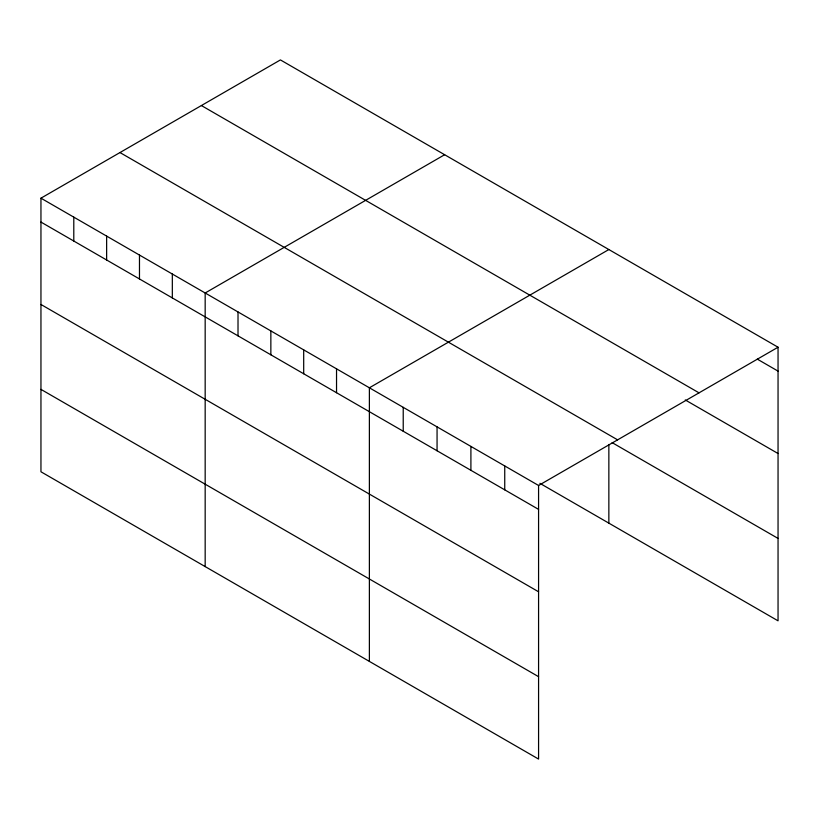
<?xml version="1.0" encoding="UTF-8"?>
<svg xmlns="http://www.w3.org/2000/svg" width="819" height="819" viewBox="0 0 819 819"><rect width="100%" height="100%" fill="white"/><g stroke="black" fill="none" stroke-linecap="round" stroke-linejoin="round"><path stroke-width="1.23" d="M40.95 198.178L538.574 485.483L538.574 759.08L40.95 471.775L40.95 198.178L280.426 59.92L778.05 347.225L778.05 620.822L539.885 483.323M444.635 154.73L205.17 292.987L205.17 566.584M608.855 249.539L369.379 387.796L369.379 661.394M538.574 485.483L778.05 347.225M757.309 359.142L778.05 371.12M201.392 105.549L699.027 392.844M685.268 399.959L778.05 453.521M119.973 152.549L617.608 439.854M612.131 442.629L778.05 538.421M40.95 222.072L538.574 509.377M40.95 304.473L538.574 591.779M40.95 389.373L538.574 676.678M608.855 444.482L608.855 523.136M504.739 465.939L504.739 489.844M470.905 446.406L470.905 470.301M437.059 426.873L437.059 450.767M403.224 407.33L403.224 431.234M336.537 368.837L336.537 392.731M303.695 349.877L303.695 373.771M270.854 330.907L270.854 354.811M238.012 311.947L238.012 335.851M172.328 274.027L172.328 297.921M139.476 255.067L139.476 278.962M106.634 236.097L106.634 260.002M73.792 217.137L73.792 241.042"/></g></svg>
